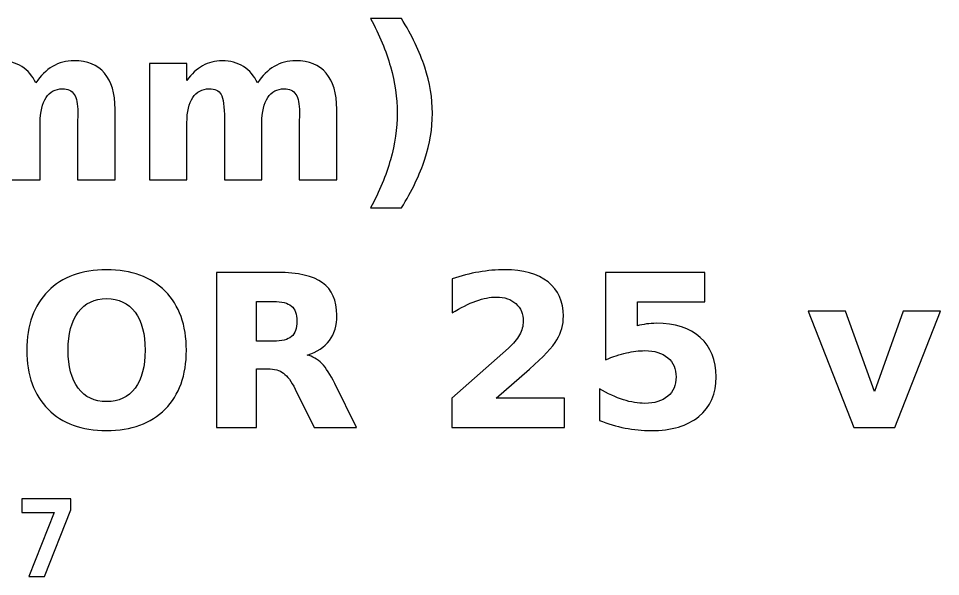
# Model space of a CAD drawing. Header units: centimetres. Extents: x -11.75 to -9.23, y -15.21 to -13.88.
# Drawn here: x -10.101 to -9.234, y -14.406 to -13.881 of the extents above; entities that cross this region are included whole.
import ezdxf

# ---------------------------------------------------------------- set-up
doc = ezdxf.new("R2010")
doc.units = ezdxf.units.CM
doc.header["$MEASUREMENT"] = 0
doc.layers.add('Layer 1', color=7, linetype='Continuous')

msp = doc.modelspace()

# ---------------------------------------------------------------- linework, layer by layer
at = {"layer": 'Layer 1', "color": 250}
for points, knots in [([(-9.7702, -14.05955), (-9.76187, -14.04405), (-9.7556, -14.02891), (-9.75143, -14.01415), (-9.75143, -14.01415), (-9.74727, -13.99935), (-9.7452, -13.98478), (-9.7452, -13.97038), (-9.7452, -13.97038), (-9.7452, -13.95598), (-9.74727, -13.94141), (-9.75143, -13.92668), (-9.75143, -13.92668), (-9.7556, -13.91195), (-9.76187, -13.89685), (-9.7702, -13.88141), (-9.7702, -13.88141), (-9.7702, -13.88141), (-9.7412, -13.88141), (-9.7412, -13.88141), (-9.7412, -13.88141), (-9.7313, -13.89738), (-9.72397, -13.91265), (-9.71917, -13.92728), (-9.71917, -13.92728), (-9.7144, -13.94188), (-9.712, -13.95631), (-9.712, -13.97058), (-9.712, -13.97058), (-9.712, -13.98485), (-9.71437, -13.99921), (-9.71913, -14.01368), (-9.71913, -14.01368), (-9.72387, -14.02818), (-9.73123, -14.04348), (-9.7412, -14.05955), (-9.7412, -14.05955), (-9.7412, -14.05955), (-9.7702, -14.05955), (-9.7702, -14.05955)], [0, 0, 0, 0, 0.1, 0.1, 0.1, 0.1, 0.2, 0.2, 0.2, 0.2, 0.3, 0.3, 0.3, 0.3, 0.4, 0.4, 0.4, 0.4, 0.5, 0.5, 0.5, 0.5, 0.6, 0.6, 0.6, 0.6, 0.7, 0.7, 0.7, 0.7, 0.8, 0.8, 0.8, 0.8, 0.9, 0.9, 0.9, 0.9, 1, 1, 1, 1]), ([(-10.08483, -13.94198), (-10.0804, -13.93521), (-10.07517, -13.93005), (-10.06907, -13.92651), (-10.06907, -13.92651), (-10.06297, -13.92295), (-10.0563, -13.92118), (-10.049, -13.92118), (-10.049, -13.92118), (-10.03643, -13.92118), (-10.02687, -13.92505), (-10.0203, -13.93281), (-10.0203, -13.93281), (-10.01373, -13.94055), (-10.01043, -13.95181), (-10.01043, -13.96658), (-10.01043, -13.96658), (-10.01043, -13.96658), (-10.01043, -14.03318), (-10.01043, -14.03318), (-10.01043, -14.03318), (-10.01043, -14.03318), (-10.0456, -14.03318), (-10.0456, -14.03318), (-10.0456, -14.03318), (-10.0456, -14.03318), (-10.0456, -13.97615), (-10.0456, -13.97615), (-10.0456, -13.97615), (-10.04553, -13.97531), (-10.0455, -13.97445), (-10.04547, -13.97351), (-10.04547, -13.97351), (-10.04543, -13.97261), (-10.0454, -13.97131), (-10.0454, -13.96961), (-10.0454, -13.96961), (-10.0454, -13.96188), (-10.04653, -13.95625), (-10.04883, -13.95278), (-10.04883, -13.95278), (-10.0511, -13.94928), (-10.05477, -13.94755), (-10.05983, -13.94755), (-10.05983, -13.94755), (-10.0665, -13.94755), (-10.0716, -13.95028), (-10.07523, -13.95575), (-10.07523, -13.95575), (-10.07883, -13.96121), (-10.0807, -13.96911), (-10.08083, -13.97948), (-10.08083, -13.97948), (-10.08083, -13.97948), (-10.08083, -14.03318), (-10.08083, -14.03318), (-10.08083, -14.03318), (-10.08083, -14.03318), (-10.116, -14.03318), (-10.116, -14.03318), (-10.116, -14.03318), (-10.116, -14.03318), (-10.116, -13.97615), (-10.116, -13.97615), (-10.116, -13.97615), (-10.116, -13.96405), (-10.11703, -13.95625), (-10.11913, -13.95278), (-10.11913, -13.95278), (-10.1212, -13.94928), (-10.1249, -13.94755), (-10.13023, -13.94755), (-10.13023, -13.94755), (-10.13697, -13.94755), (-10.14213, -13.95031), (-10.14577, -13.95581), (-10.14577, -13.95581), (-10.1494, -13.96131), (-10.15123, -13.96915), (-10.15123, -13.97938), (-10.15123, -13.97938), (-10.15123, -13.97938), (-10.15123, -14.03318), (-10.15123, -14.03318), (-10.15123, -14.03318), (-10.15123, -14.03318), (-10.1864, -14.03318), (-10.1864, -14.03318), (-10.1864, -14.03318), (-10.1864, -14.03318), (-10.1864, -13.92381), (-10.1864, -13.92381), (-10.1864, -13.92381), (-10.1864, -13.92381), (-10.15123, -13.92381), (-10.15123, -13.92381), (-10.15123, -13.92381), (-10.15123, -13.92381), (-10.15123, -13.93985), (-10.15123, -13.93985), (-10.15123, -13.93985), (-10.14693, -13.93365), (-10.142, -13.92901), (-10.13643, -13.92588), (-10.13643, -13.92588), (-10.13087, -13.92275), (-10.12473, -13.92118), (-10.11803, -13.92118), (-10.11803, -13.92118), (-10.1105, -13.92118), (-10.1038, -13.92301), (-10.09803, -13.92665), (-10.09803, -13.92665), (-10.09223, -13.93031), (-10.08783, -13.93541), (-10.08483, -13.94198)], [0, 0, 0, 0, 0.034483, 0.034483, 0.034483, 0.034483, 0.068966, 0.068966, 0.068966, 0.068966, 0.103448, 0.103448, 0.103448, 0.103448, 0.137931, 0.137931, 0.137931, 0.137931, 0.172414, 0.172414, 0.172414, 0.172414, 0.206897, 0.206897, 0.206897, 0.206897, 0.241379, 0.241379, 0.241379, 0.241379, 0.275862, 0.275862, 0.275862, 0.275862, 0.310345, 0.310345, 0.310345, 0.310345, 0.344828, 0.344828, 0.344828, 0.344828, 0.37931, 0.37931, 0.37931, 0.37931, 0.413793, 0.413793, 0.413793, 0.413793, 0.448276, 0.448276, 0.448276, 0.448276, 0.482759, 0.482759, 0.482759, 0.482759, 0.517241, 0.517241, 0.517241, 0.517241, 0.551724, 0.551724, 0.551724, 0.551724, 0.586207, 0.586207, 0.586207, 0.586207, 0.62069, 0.62069, 0.62069, 0.62069, 0.655172, 0.655172, 0.655172, 0.655172, 0.689655, 0.689655, 0.689655, 0.689655, 0.724138, 0.724138, 0.724138, 0.724138, 0.758621, 0.758621, 0.758621, 0.758621, 0.793103, 0.793103, 0.793103, 0.793103, 0.827586, 0.827586, 0.827586, 0.827586, 0.862069, 0.862069, 0.862069, 0.862069, 0.896552, 0.896552, 0.896552, 0.896552, 0.931034, 0.931034, 0.931034, 0.931034, 0.965517, 0.965517, 0.965517, 0.965517, 1, 1, 1, 1]), ([(-9.87643, -13.94198), (-9.872, -13.93521), (-9.86677, -13.93005), (-9.86067, -13.92651), (-9.86067, -13.92651), (-9.85457, -13.92295), (-9.8479, -13.92118), (-9.8406, -13.92118), (-9.8406, -13.92118), (-9.82803, -13.92118), (-9.81847, -13.92505), (-9.8119, -13.93281), (-9.8119, -13.93281), (-9.80533, -13.94055), (-9.80203, -13.95181), (-9.80203, -13.96658), (-9.80203, -13.96658), (-9.80203, -13.96658), (-9.80203, -14.03318), (-9.80203, -14.03318), (-9.80203, -14.03318), (-9.80203, -14.03318), (-9.8372, -14.03318), (-9.8372, -14.03318), (-9.8372, -14.03318), (-9.8372, -14.03318), (-9.8372, -13.97615), (-9.8372, -13.97615), (-9.8372, -13.97615), (-9.83713, -13.97531), (-9.8371, -13.97445), (-9.83707, -13.97351), (-9.83707, -13.97351), (-9.83703, -13.97261), (-9.837, -13.97131), (-9.837, -13.96961), (-9.837, -13.96961), (-9.837, -13.96188), (-9.83813, -13.95625), (-9.84043, -13.95278), (-9.84043, -13.95278), (-9.8427, -13.94928), (-9.84637, -13.94755), (-9.85143, -13.94755), (-9.85143, -13.94755), (-9.8581, -13.94755), (-9.8632, -13.95028), (-9.86683, -13.95575), (-9.86683, -13.95575), (-9.87043, -13.96121), (-9.8723, -13.96911), (-9.87243, -13.97948), (-9.87243, -13.97948), (-9.87243, -13.97948), (-9.87243, -14.03318), (-9.87243, -14.03318), (-9.87243, -14.03318), (-9.87243, -14.03318), (-9.9076, -14.03318), (-9.9076, -14.03318), (-9.9076, -14.03318), (-9.9076, -14.03318), (-9.9076, -13.97615), (-9.9076, -13.97615), (-9.9076, -13.97615), (-9.9076, -13.96405), (-9.90863, -13.95625), (-9.91073, -13.95278), (-9.91073, -13.95278), (-9.9128, -13.94928), (-9.9165, -13.94755), (-9.92183, -13.94755), (-9.92183, -13.94755), (-9.92857, -13.94755), (-9.93373, -13.95031), (-9.93737, -13.95581), (-9.93737, -13.95581), (-9.941, -13.96131), (-9.94283, -13.96915), (-9.94283, -13.97938), (-9.94283, -13.97938), (-9.94283, -13.97938), (-9.94283, -14.03318), (-9.94283, -14.03318), (-9.94283, -14.03318), (-9.94283, -14.03318), (-9.978, -14.03318), (-9.978, -14.03318), (-9.978, -14.03318), (-9.978, -14.03318), (-9.978, -13.92381), (-9.978, -13.92381), (-9.978, -13.92381), (-9.978, -13.92381), (-9.94283, -13.92381), (-9.94283, -13.92381), (-9.94283, -13.92381), (-9.94283, -13.92381), (-9.94283, -13.93985), (-9.94283, -13.93985), (-9.94283, -13.93985), (-9.93853, -13.93365), (-9.9336, -13.92901), (-9.92803, -13.92588), (-9.92803, -13.92588), (-9.92247, -13.92275), (-9.91633, -13.92118), (-9.90963, -13.92118), (-9.90963, -13.92118), (-9.9021, -13.92118), (-9.8954, -13.92301), (-9.88963, -13.92665), (-9.88963, -13.92665), (-9.88383, -13.93031), (-9.87943, -13.93541), (-9.87643, -13.94198)], [0, 0, 0, 0, 0.034483, 0.034483, 0.034483, 0.034483, 0.068966, 0.068966, 0.068966, 0.068966, 0.103448, 0.103448, 0.103448, 0.103448, 0.137931, 0.137931, 0.137931, 0.137931, 0.172414, 0.172414, 0.172414, 0.172414, 0.206897, 0.206897, 0.206897, 0.206897, 0.241379, 0.241379, 0.241379, 0.241379, 0.275862, 0.275862, 0.275862, 0.275862, 0.310345, 0.310345, 0.310345, 0.310345, 0.344828, 0.344828, 0.344828, 0.344828, 0.37931, 0.37931, 0.37931, 0.37931, 0.413793, 0.413793, 0.413793, 0.413793, 0.448276, 0.448276, 0.448276, 0.448276, 0.482759, 0.482759, 0.482759, 0.482759, 0.517241, 0.517241, 0.517241, 0.517241, 0.551724, 0.551724, 0.551724, 0.551724, 0.586207, 0.586207, 0.586207, 0.586207, 0.62069, 0.62069, 0.62069, 0.62069, 0.655172, 0.655172, 0.655172, 0.655172, 0.689655, 0.689655, 0.689655, 0.689655, 0.724138, 0.724138, 0.724138, 0.724138, 0.758621, 0.758621, 0.758621, 0.758621, 0.793103, 0.793103, 0.793103, 0.793103, 0.827586, 0.827586, 0.827586, 0.827586, 0.862069, 0.862069, 0.862069, 0.862069, 0.896552, 0.896552, 0.896552, 0.896552, 0.931034, 0.931034, 0.931034, 0.931034, 0.965517, 0.965517, 0.965517, 0.965517, 1, 1, 1, 1]), ([(-10.01837, -14.11755), (-9.99494, -14.11755), (-9.97657, -14.12425), (-9.96331, -14.13768), (-9.96331, -14.13768), (-9.95001, -14.15108), (-9.94337, -14.16958), (-9.94337, -14.19321), (-9.94337, -14.19321), (-9.94337, -14.21678), (-9.95001, -14.23528), (-9.96331, -14.24868), (-9.96331, -14.24868), (-9.97657, -14.26211), (-9.99494, -14.26881), (-10.01837, -14.26881), (-10.01837, -14.26881), (-10.04174, -14.26881), (-10.06007, -14.26211), (-10.07341, -14.24868), (-10.07341, -14.24868), (-10.08671, -14.23528), (-10.09337, -14.21678), (-10.09337, -14.19321), (-10.09337, -14.19321), (-10.09337, -14.16958), (-10.08671, -14.15108), (-10.07341, -14.13768), (-10.07341, -14.13768), (-10.06007, -14.12425), (-10.04174, -14.11755), (-10.01837, -14.11755)], [0, 0, 0, 0, 0.125, 0.125, 0.125, 0.125, 0.25, 0.25, 0.25, 0.25, 0.375, 0.375, 0.375, 0.375, 0.5, 0.5, 0.5, 0.5, 0.625, 0.625, 0.625, 0.625, 0.75, 0.75, 0.75, 0.75, 0.875, 0.875, 0.875, 0.875, 1, 1, 1, 1]), ([(-9.87734, -14.21081), (-9.87734, -14.21081), (-9.87734, -14.26598), (-9.87734, -14.26598), (-9.87734, -14.26598), (-9.87734, -14.26598), (-9.91494, -14.26598), (-9.91494, -14.26598), (-9.91494, -14.26598), (-9.91494, -14.26598), (-9.91494, -14.12018), (-9.91494, -14.12018), (-9.91494, -14.12018), (-9.91494, -14.12018), (-9.85751, -14.12018), (-9.85751, -14.12018), (-9.85751, -14.12018), (-9.83831, -14.12018), (-9.82421, -14.12341), (-9.81528, -14.12985), (-9.81528, -14.12985), (-9.80631, -14.13628), (-9.80184, -14.14648), (-9.80184, -14.16041), (-9.80184, -14.16041), (-9.80184, -14.17005), (-9.80418, -14.17798), (-9.80881, -14.18415), (-9.80881, -14.18415), (-9.81348, -14.19035), (-9.82051, -14.19491), (-9.82988, -14.19781), (-9.82988, -14.19781), (-9.82474, -14.19901), (-9.82011, -14.20165), (-9.81604, -14.20578), (-9.81604, -14.20578), (-9.81198, -14.20991), (-9.80788, -14.21618), (-9.80371, -14.22458), (-9.80371, -14.22458), (-9.80371, -14.22458), (-9.78328, -14.26598), (-9.78328, -14.26598), (-9.78328, -14.26598), (-9.78328, -14.26598), (-9.82334, -14.26598), (-9.82334, -14.26598), (-9.82334, -14.26598), (-9.82334, -14.26598), (-9.84111, -14.22975), (-9.84111, -14.22975), (-9.84111, -14.22975), (-9.84468, -14.22248), (-9.84831, -14.21748), (-9.85201, -14.21481), (-9.85201, -14.21481), (-9.85568, -14.21215), (-9.86058, -14.21081), (-9.86671, -14.21081), (-9.86671, -14.21081), (-9.86671, -14.21081), (-9.87734, -14.21081), (-9.87734, -14.21081)], [0, 0, 0, 0, 0.0625, 0.0625, 0.0625, 0.0625, 0.125, 0.125, 0.125, 0.125, 0.1875, 0.1875, 0.1875, 0.1875, 0.25, 0.25, 0.25, 0.25, 0.3125, 0.3125, 0.3125, 0.3125, 0.375, 0.375, 0.375, 0.375, 0.4375, 0.4375, 0.4375, 0.4375, 0.5, 0.5, 0.5, 0.5, 0.5625, 0.5625, 0.5625, 0.5625, 0.625, 0.625, 0.625, 0.625, 0.6875, 0.6875, 0.6875, 0.6875, 0.75, 0.75, 0.75, 0.75, 0.8125, 0.8125, 0.8125, 0.8125, 0.875, 0.875, 0.875, 0.875, 0.9375, 0.9375, 0.9375, 0.9375, 1, 1, 1, 1]), ([(-9.65205, -14.23835), (-9.65205, -14.23835), (-9.58788, -14.23835), (-9.58788, -14.23835), (-9.58788, -14.23835), (-9.58788, -14.23835), (-9.58788, -14.26598), (-9.58788, -14.26598), (-9.58788, -14.26598), (-9.58788, -14.26598), (-9.69385, -14.26598), (-9.69385, -14.26598), (-9.69385, -14.26598), (-9.69385, -14.26598), (-9.69385, -14.23835), (-9.69385, -14.23835), (-9.69385, -14.23835), (-9.69385, -14.23835), (-9.64061, -14.19138), (-9.64061, -14.19138), (-9.64061, -14.19138), (-9.63585, -14.18708), (-9.63235, -14.18288), (-9.63008, -14.17878), (-9.63008, -14.17878), (-9.62778, -14.17468), (-9.62665, -14.17041), (-9.62665, -14.16598), (-9.62665, -14.16598), (-9.62665, -14.15915), (-9.62895, -14.15365), (-9.63355, -14.14948), (-9.63355, -14.14948), (-9.63811, -14.14531), (-9.64421, -14.14325), (-9.65185, -14.14325), (-9.65185, -14.14325), (-9.65771, -14.14325), (-9.66411, -14.14451), (-9.67108, -14.14701), (-9.67108, -14.14701), (-9.67805, -14.14951), (-9.68551, -14.15325), (-9.69345, -14.15818), (-9.69345, -14.15818), (-9.69345, -14.15818), (-9.69345, -14.12615), (-9.69345, -14.12615), (-9.69345, -14.12615), (-9.68498, -14.12335), (-9.67661, -14.12121), (-9.66835, -14.11975), (-9.66835, -14.11975), (-9.66008, -14.11828), (-9.65198, -14.11755), (-9.64401, -14.11755), (-9.64401, -14.11755), (-9.62658, -14.11755), (-9.61301, -14.12138), (-9.60335, -14.12908), (-9.60335, -14.12908), (-9.59368, -14.13675), (-9.58885, -14.14745), (-9.58885, -14.16121), (-9.58885, -14.16121), (-9.58885, -14.16915), (-9.59091, -14.17655), (-9.59501, -14.18341), (-9.59501, -14.18341), (-9.59911, -14.19028), (-9.60775, -14.19948), (-9.62088, -14.21101), (-9.62088, -14.21101), (-9.62088, -14.21101), (-9.65205, -14.23835), (-9.65205, -14.23835)], [0, 0, 0, 0, 0.052632, 0.052632, 0.052632, 0.052632, 0.105263, 0.105263, 0.105263, 0.105263, 0.157895, 0.157895, 0.157895, 0.157895, 0.210526, 0.210526, 0.210526, 0.210526, 0.263158, 0.263158, 0.263158, 0.263158, 0.315789, 0.315789, 0.315789, 0.315789, 0.368421, 0.368421, 0.368421, 0.368421, 0.421053, 0.421053, 0.421053, 0.421053, 0.473684, 0.473684, 0.473684, 0.473684, 0.526316, 0.526316, 0.526316, 0.526316, 0.578947, 0.578947, 0.578947, 0.578947, 0.631579, 0.631579, 0.631579, 0.631579, 0.684211, 0.684211, 0.684211, 0.684211, 0.736842, 0.736842, 0.736842, 0.736842, 0.789474, 0.789474, 0.789474, 0.789474, 0.842105, 0.842105, 0.842105, 0.842105, 0.894737, 0.894737, 0.894737, 0.894737, 0.947368, 0.947368, 0.947368, 0.947368, 1, 1, 1, 1]), ([(-9.54931, -14.12018), (-9.54931, -14.12018), (-9.45584, -14.12018), (-9.45584, -14.12018), (-9.45584, -14.12018), (-9.45584, -14.12018), (-9.45584, -14.14781), (-9.45584, -14.14781), (-9.45584, -14.14781), (-9.45584, -14.14781), (-9.51934, -14.14781), (-9.51934, -14.14781), (-9.51934, -14.14781), (-9.51934, -14.14781), (-9.51934, -14.17038), (-9.51934, -14.17038), (-9.51934, -14.17038), (-9.51648, -14.16961), (-9.51361, -14.16901), (-9.51071, -14.16858), (-9.51071, -14.16858), (-9.50781, -14.16815), (-9.50478, -14.16795), (-9.50168, -14.16795), (-9.50168, -14.16795), (-9.48388, -14.16795), (-9.47004, -14.17238), (-9.46014, -14.18128), (-9.46014, -14.18128), (-9.45024, -14.19015), (-9.44531, -14.20255), (-9.44531, -14.21841), (-9.44531, -14.21841), (-9.44531, -14.23418), (-9.45071, -14.24651), (-9.46148, -14.25545), (-9.46148, -14.25545), (-9.47224, -14.26435), (-9.48721, -14.26881), (-9.50634, -14.26881), (-9.50634, -14.26881), (-9.51461, -14.26881), (-9.52281, -14.26801), (-9.53091, -14.26641), (-9.53091, -14.26641), (-9.53901, -14.26481), (-9.54708, -14.26241), (-9.55508, -14.25915), (-9.55508, -14.25915), (-9.55508, -14.25915), (-9.55508, -14.22955), (-9.55508, -14.22955), (-9.55508, -14.22955), (-9.54714, -14.23411), (-9.53961, -14.23751), (-9.53248, -14.23978), (-9.53248, -14.23978), (-9.52534, -14.24208), (-9.51861, -14.24321), (-9.51231, -14.24321), (-9.51231, -14.24321), (-9.50318, -14.24321), (-9.49601, -14.24098), (-9.49078, -14.23651), (-9.49078, -14.23651), (-9.48554, -14.23208), (-9.48291, -14.22605), (-9.48291, -14.21841), (-9.48291, -14.21841), (-9.48291, -14.21075), (-9.48554, -14.20471), (-9.49078, -14.20028), (-9.49078, -14.20028), (-9.49601, -14.19585), (-9.50318, -14.19365), (-9.51231, -14.19365), (-9.51231, -14.19365), (-9.51771, -14.19365), (-9.52348, -14.19435), (-9.52958, -14.19575), (-9.52958, -14.19575), (-9.53571, -14.19715), (-9.54228, -14.19931), (-9.54931, -14.20225), (-9.54931, -14.20225), (-9.54931, -14.20225), (-9.54931, -14.12018), (-9.54931, -14.12018)], [0, 0, 0, 0, 0.045455, 0.045455, 0.045455, 0.045455, 0.090909, 0.090909, 0.090909, 0.090909, 0.136364, 0.136364, 0.136364, 0.136364, 0.181818, 0.181818, 0.181818, 0.181818, 0.227273, 0.227273, 0.227273, 0.227273, 0.272727, 0.272727, 0.272727, 0.272727, 0.318182, 0.318182, 0.318182, 0.318182, 0.363636, 0.363636, 0.363636, 0.363636, 0.409091, 0.409091, 0.409091, 0.409091, 0.454545, 0.454545, 0.454545, 0.454545, 0.5, 0.5, 0.5, 0.5, 0.545455, 0.545455, 0.545455, 0.545455, 0.590909, 0.590909, 0.590909, 0.590909, 0.636364, 0.636364, 0.636364, 0.636364, 0.681818, 0.681818, 0.681818, 0.681818, 0.727273, 0.727273, 0.727273, 0.727273, 0.772727, 0.772727, 0.772727, 0.772727, 0.818182, 0.818182, 0.818182, 0.818182, 0.863636, 0.863636, 0.863636, 0.863636, 0.909091, 0.909091, 0.909091, 0.909091, 0.954545, 0.954545, 0.954545, 0.954545, 1, 1, 1, 1]), ([(-10.01837, -14.14478), (-10.02984, -14.14478), (-10.03871, -14.14901), (-10.04504, -14.15748), (-10.04504, -14.15748), (-10.05134, -14.16595), (-10.05451, -14.17785), (-10.05451, -14.19321), (-10.05451, -14.19321), (-10.05451, -14.20855), (-10.05134, -14.22041), (-10.04504, -14.22888), (-10.04504, -14.22888), (-10.03871, -14.23735), (-10.02984, -14.24158), (-10.01837, -14.24158), (-10.01837, -14.24158), (-10.00684, -14.24158), (-9.99794, -14.23735), (-9.99161, -14.22888), (-9.99161, -14.22888), (-9.98531, -14.22041), (-9.98214, -14.20855), (-9.98214, -14.19321), (-9.98214, -14.19321), (-9.98214, -14.17785), (-9.98531, -14.16595), (-9.99161, -14.15748), (-9.99161, -14.15748), (-9.99794, -14.14901), (-10.00684, -14.14478), (-10.01837, -14.14478)], [0, 0, 0, 0, 0.125, 0.125, 0.125, 0.125, 0.25, 0.25, 0.25, 0.25, 0.375, 0.375, 0.375, 0.375, 0.5, 0.5, 0.5, 0.5, 0.625, 0.625, 0.625, 0.625, 0.75, 0.75, 0.75, 0.75, 0.875, 0.875, 0.875, 0.875, 1, 1, 1, 1]), ([(-9.86151, -14.18485), (-9.85364, -14.18485), (-9.84798, -14.18338), (-9.84458, -14.18045), (-9.84458, -14.18045), (-9.84114, -14.17751), (-9.83944, -14.17268), (-9.83944, -14.16598), (-9.83944, -14.16598), (-9.83944, -14.15935), (-9.84114, -14.15458), (-9.84458, -14.15171), (-9.84458, -14.15171), (-9.84798, -14.14885), (-9.85364, -14.14741), (-9.86151, -14.14741), (-9.86151, -14.14741), (-9.86151, -14.14741), (-9.87734, -14.14741), (-9.87734, -14.14741), (-9.87734, -14.14741), (-9.87734, -14.14741), (-9.87734, -14.18485), (-9.87734, -14.18485), (-9.87734, -14.18485), (-9.87734, -14.18485), (-9.86151, -14.18485), (-9.86151, -14.18485)], [0, 0, 0, 0, 0.142857, 0.142857, 0.142857, 0.142857, 0.285714, 0.285714, 0.285714, 0.285714, 0.428571, 0.428571, 0.428571, 0.428571, 0.571429, 0.571429, 0.571429, 0.571429, 0.714286, 0.714286, 0.714286, 0.714286, 0.857143, 0.857143, 0.857143, 0.857143, 1, 1, 1, 1]), ([(-9.35868, -14.15661), (-9.35868, -14.15661), (-9.32371, -14.15661), (-9.32371, -14.15661), (-9.32371, -14.15661), (-9.32371, -14.15661), (-9.29648, -14.23218), (-9.29648, -14.23218), (-9.29648, -14.23218), (-9.29648, -14.23218), (-9.26934, -14.15661), (-9.26934, -14.15661), (-9.26934, -14.15661), (-9.26934, -14.15661), (-9.23428, -14.15661), (-9.23428, -14.15661), (-9.23428, -14.15661), (-9.23428, -14.15661), (-9.27734, -14.26598), (-9.27734, -14.26598), (-9.27734, -14.26598), (-9.27734, -14.26598), (-9.31571, -14.26598), (-9.31571, -14.26598), (-9.31571, -14.26598), (-9.31571, -14.26598), (-9.35868, -14.15661), (-9.35868, -14.15661)], [0, 0, 0, 0, 0.142857, 0.142857, 0.142857, 0.142857, 0.285714, 0.285714, 0.285714, 0.285714, 0.428571, 0.428571, 0.428571, 0.428571, 0.571429, 0.571429, 0.571429, 0.571429, 0.714286, 0.714286, 0.714286, 0.714286, 0.857143, 0.857143, 0.857143, 0.857143, 1, 1, 1, 1]), ([(-10.09801, -14.33307), (-10.09801, -14.33307), (-10.05191, -14.33307), (-10.05191, -14.33307), (-10.05191, -14.33307), (-10.05191, -14.33307), (-10.05191, -14.34327), (-10.05191, -14.34327), (-10.05191, -14.34327), (-10.05191, -14.34327), (-10.07663, -14.40597), (-10.07663, -14.40597), (-10.07663, -14.40597), (-10.07663, -14.40597), (-10.09133, -14.40597), (-10.09133, -14.40597), (-10.09133, -14.40597), (-10.09133, -14.40597), (-10.06759, -14.34577), (-10.06759, -14.34577), (-10.06759, -14.34577), (-10.06759, -14.34577), (-10.09801, -14.34577), (-10.09801, -14.34577), (-10.09801, -14.34577), (-10.09801, -14.34577), (-10.09801, -14.33307), (-10.09801, -14.33307)], [0, 0, 0, 0, 0.142857, 0.142857, 0.142857, 0.142857, 0.285714, 0.285714, 0.285714, 0.285714, 0.428571, 0.428571, 0.428571, 0.428571, 0.571429, 0.571429, 0.571429, 0.571429, 0.714286, 0.714286, 0.714286, 0.714286, 0.857143, 0.857143, 0.857143, 0.857143, 1, 1, 1, 1])]:
    msp.add_open_spline(points, degree=3, knots=knots, dxfattribs=at)

doc.saveas('drawing.dxf')
